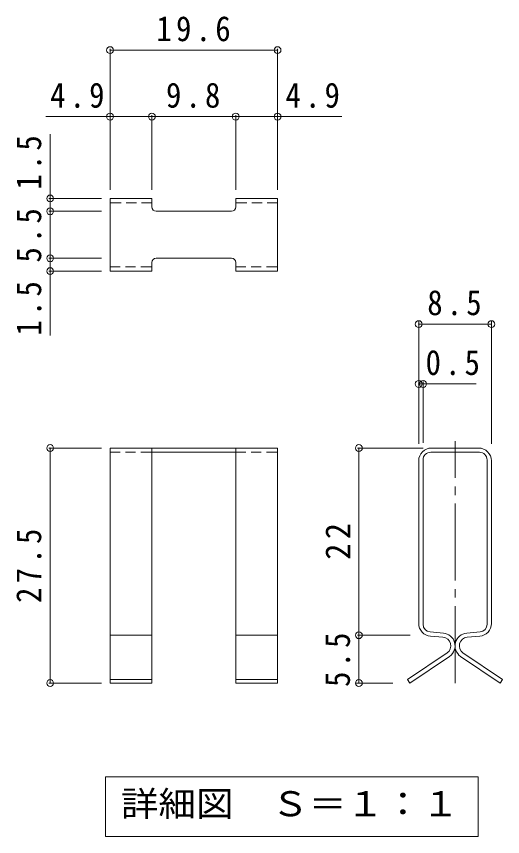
# Model space of a CAD drawing. Units: millimetres on the paper, enlarged 2 times, with parts at other scales. Extents: x -192 to 130, y -269 to 237.
# Drawn here: x -191.7 to -77.9, y 45.5 to 237.4 of the extents above; entities that cross this region are included whole.
import ezdxf
from ezdxf.enums import TextEntityAlignment as Align

# ---------------------------------------------------------------- set-up
doc = ezdxf.new("R2010")
doc.units = ezdxf.units.MM
doc.header["$LTSCALE"] = 2
doc.header["$PDMODE"] = 32
doc.header["$PDSIZE"] = 1.6
doc.linetypes.add('CHAIN2', pattern=[12, 9, -1, 1, -1])
doc.linetypes.add('DASHED1', pattern=[1.8, 1.2, -0.6])
for name, color, linetype, lineweight in [('0-3_建具', 4, 'Continuous', 9), ('0-4_その他', 7, 'Continuous', 9), ('0-5_寸法', 7, 'Continuous', 9)]:
    doc.layers.add(name, color=color, linetype=linetype, lineweight=lineweight)
doc.styles.add('ＭＳ ゴシック', font='')
doc.styles.get('ＭＳ ゴシック').set_extended_font_data('MS Gothic')

msp = doc.modelspace()

# ---------------------------------------------------------------- linework, layer by layer
at = {"layer": '0-3_建具'}
for p, q in [((-169.761, 177.816), (-169.761, 194.816)), ((-159.961, 194.816), (-169.761, 194.816)), ((-159.961, 192.816), (-159.961, 194.816)), ((-140.361, 192.816), (-140.361, 194.816)), ((-130.561, 194.816), (-140.361, 194.816)), ((-158.961, 191.816), (-141.361, 191.816)), ((-158.961, 180.816), (-141.361, 180.816)), ((-159.961, 177.816), (-159.961, 179.816)), ((-140.361, 177.816), (-140.361, 179.816)), ((-169.761, 177.816), (-159.961, 177.816)), ((-169.761, 136.415), (-130.561, 136.415)), ((-169.761, 136.415), (-169.761, 81.414)), ((-159.961, 136.415), (-159.961, 81.414)), ((-140.361, 136.415), (-140.361, 81.414)), ((-130.561, 136.415), (-130.561, 81.414)), ((-94.563, 136.414), (-83.536, 136.414)), ((-159.961, 135.415), (-140.361, 135.415)), ((-83.336, 135.415), (-94.736, 135.415)), ((-97.536, 95.367), (-97.536, 133.415)), ((-96.536, 133.615), (-96.536, 95.183)), ((-81.536, 133.615), (-81.536, 95.183)), ((-80.536, 133.415), (-80.536, 95.367)), ((-169.761, 92.618), (-159.961, 92.618)), ((-140.361, 92.618), (-130.561, 92.618)), ((-91.775, 93.117), (-94.893, 93.39)), ((-94.798, 92.378), (-91.862, 92.121)), ((-86.298, 93.117), (-83.179, 93.39)), ((-83.275, 92.378), (-86.21, 92.121)), ((-99.582, 81.414), (-90.316, 87.671)), ((-78.49, 81.414), (-87.757, 87.671)), ((-169.761, 82.251), (-159.961, 82.251)), ((-169.761, 81.414), (-159.961, 81.414)), ((-140.361, 82.251), (-130.561, 82.251)), ((-140.361, 81.414), (-130.561, 81.414))]:
    msp.add_line(p, q, dxfattribs=at)
at = {"layer": '0-3_建具', "linetype": 'DASHED1'}
for p, q in [((-159.961, 193.816), (-169.761, 193.816)), ((-130.561, 193.816), (-140.361, 193.816)), ((-169.761, 178.816), (-159.961, 178.816)), ((-140.361, 178.816), (-130.561, 178.816)), ((-169.761, 135.415), (-159.961, 135.415)), ((-140.361, 135.415), (-130.561, 135.415))]:
    msp.add_line(p, q, dxfattribs=at)
at = {"layer": '0-3_建具', "linetype": 'CHAIN2'}
msp.add_line((-89.036, 81.414), (-89.036, 138.042), dxfattribs=at)
at = {"layer": '0-3_建具'}
for points in [[(-140.361, 177.816), (-130.561, 177.816), (-130.561, 194.816)], [(-99.582, 81.414), (-100.156, 82.233), (-90.889, 88.49)], [(-78.49, 81.414), (-77.917, 82.233), (-87.183, 88.49)]]:
    msp.add_lwpolyline(points, dxfattribs=at)
for centre, radius, start, end in [((-158.961, 192.816), 1, 180, 270), ((-141.361, 192.816), 1, 270, 0), ((-158.961, 179.816), 1, 90, 180), ((-141.361, 179.816), 1, 0, 90), ((-94.536, 133.415), 3, 90, 180), ((-83.536, 133.415), 3, 0, 90), ((-94.736, 133.615), 1.8, 90, 180), ((-83.336, 133.615), 1.8, 0, 90), ((-94.536, 95.367), 3, 180, 265), ((-94.736, 95.183), 1.8, 180, 265), ((-83.536, 95.367), 3, 275, 0), ((-83.336, 95.183), 1.8, 275, 0), ((-92.036, 90.129), 3, 304.99479, 85), ((-86.036, 90.129), 3, 95, 235.00521), ((-92.036, 90.129), 2, 304.99479, 85), ((-86.036, 90.129), 2, 95, 235.00521)]:
    msp.add_arc(centre, radius, start, end, dxfattribs=at)
at = {"layer": '0-4_その他'}
for p, q in [((-169.761, 229.826), (-169.761, 196.816)), ((-169.761, 229.526), (-130.561, 229.526)), ((-130.561, 229.826), (-130.561, 196.816)), ((-169.761, 213.97), (-184.761, 213.97)), ((-159.961, 214.27), (-159.961, 196.816)), ((-140.361, 214.27), (-140.361, 196.816)), ((-140.361, 213.97), (-130.561, 213.97)), ((-130.561, 213.97), (-115.561, 213.97)), ((-183.761, 209.889), (-183.761, 194.816)), ((-184.061, 194.816), (-171.761, 194.816)), ((-183.761, 191.816), (-183.761, 194.816)), ((-184.061, 191.816), (-171.761, 191.816)), ((-183.761, 180.816), (-183.761, 191.816)), ((-184.061, 180.816), (-171.761, 180.816)), ((-183.761, 177.816), (-183.761, 180.816)), ((-184.061, 177.816), (-171.761, 177.816)), ((-183.761, 162.744), (-183.761, 177.816)), ((-97.536, 166.015), (-97.536, 137.415)), ((-97.536, 165.415), (-80.536, 165.415)), ((-80.536, 166.015), (-80.536, 137.415)), ((-96.536, 152.015), (-96.536, 137.615)), ((-97.536, 151.415), (-96.536, 151.415)), ((-96.536, 151.415), (-84.138, 151.415)), ((-184.061, 136.415), (-171.761, 136.415)), ((-183.761, 81.414), (-183.761, 136.415)), ((-111.836, 136.415), (-96.536, 136.415)), ((-111.536, 92.618), (-111.536, 136.415)), ((-111.836, 92.618), (-99.536, 92.618)), ((-111.536, 81.414), (-111.536, 92.618)), ((-184.061, 81.414), (-171.761, 81.414)), ((-112.136, 81.414), (-103.582, 81.414))]:
    msp.add_line(p, q, dxfattribs=at)
msp.add_lwpolyline([(-169.761, 213.97), (-159.961, 213.97), (-140.361, 213.97)], dxfattribs=at)
for p in [(-169.761, 229.526), (-130.561, 229.526), (-169.761, 213.97), (-159.961, 213.97), (-140.361, 213.97), (-130.561, 213.97), (-183.761, 194.816), (-183.761, 191.816), (-183.761, 180.816), (-183.761, 177.816), (-97.536, 165.415), (-80.536, 165.415), (-97.536, 151.415), (-96.536, 151.415), (-183.761, 136.415), (-111.536, 136.415), (-111.536, 92.618), (-183.761, 81.414), (-111.536, 81.414)]:
    msp.add_point(p, dxfattribs=at)
at = {"layer": '0-5_寸法'}
for p, q in [((-170.843, 59.49), (-83.643, 59.49)), ((-170.843, 59.49), (-170.843, 45.49)), ((-83.643, 59.49), (-83.643, 45.49)), ((-170.843, 45.49), (-83.643, 45.49))]:
    msp.add_line(p, q, dxfattribs=at)

# ---------------------------------------------------------------- texts
at = {"layer": '0-4_その他', "color": 2, "char_height": 5.865, "attachment_point": 7, "style": 'ＭＳ ゴシック'}
for s, insert in [('\\T1.28;\\W0.9;19.6', (-158.911, 231.526)), ('\\T1.27;\\W0.9;4.9', (-183.761, 215.97)), ('\\T1.27;\\W0.9;9.8', (-156.661, 215.97)), ('\\T1.27;\\W0.9;4.9', (-128.689, 215.97)), ('\\T1.27;\\W0.9;8.5', (-95.536, 167.415)), ('\\T1.27;\\W0.9;0.5', (-95.93, 153.415))]:
    msp.add_mtext(s, dxfattribs=dict(at, insert=insert))
at = {"layer": '0-4_その他', "color": 2, "char_height": 5.865, "attachment_point": 7, "rotation": 90, "style": 'ＭＳ ゴシック'}
for s, insert in [('\\T1.27;\\W0.9;1.5', (-185.761, 196.889)), ('\\T1.27;\\W0.9;5.5', (-185.761, 179.816)), ('\\T1.27;\\W0.9;1.5', (-185.761, 162.744)), ('\\T1.28;\\W0.9;27.5', (-185.761, 100.164)), ('\\T1.27;\\W0.95;22', (-113.536, 110.266)), ('\\T1.27;\\W0.9;5.5', (-113.536, 80.516))]:
    msp.add_mtext(s, dxfattribs=dict(at, insert=insert))
at = {"layer": '0-5_寸法', "color": 2, "style": 'ＭＳ ゴシック', "width": 1.1}
msp.add_text('詳細図\u3000Ｓ＝１：１', height=5.865, dxfattribs=at).set_placement((-167.243, 48.49), align=Align.BOTTOM_LEFT)

doc.saveas('drawing.dxf')
